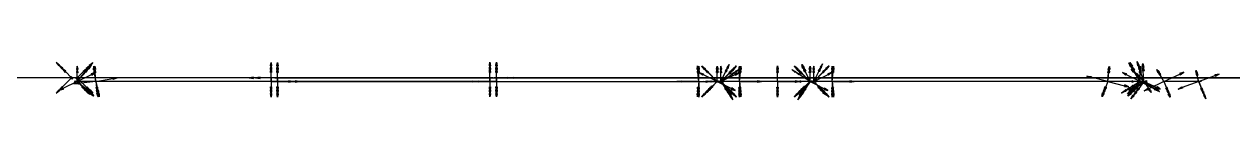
# Model space of a CAD drawing. Header units: millimetres. Extents: x -14319 to -773, y -1376 to 253.
# Drawn here: x -6660 to -5357, y 64 to 110 of the extents above; entities that cross this region are included whole.
import ezdxf

# ---------------------------------------------------------------- set-up
doc = ezdxf.new("R2010")
doc.units = ezdxf.units.MM
for name, color, linetype in [('AutoDetect_107_2', 1, 'Continuous'), ('AutoDetect_109_0', 1, 'Continuous'), ('AutoDetect_93_4', 1, 'Continuous'), ('PgmDef_115_4', 1, 'Continuous'), ('PgmDef_305_1', 1, 'Continuous'), ('PgmDef_307_3', 1, 'Continuous'), ('PgmDef_308_4', 1, 'Continuous'), ('PgmDef_309_5', 1, 'Continuous'), ('PgmDef_316_1', 1, 'Continuous'), ('PgmDef_317_2', 1, 'Continuous'), ('PgmDef_318_3', 1, 'Continuous'), ('PgmDef_319_4', 1, 'Continuous'), ('PgmDef_324_0', 1, 'Continuous'), ('PgmDef_325_0', 1, 'Continuous'), ('PgmDef_326_0', 1, 'Continuous'), ('PgmDef_327_1', 1, 'Continuous'), ('PgmDef_328_0', 1, 'Continuous'), ('PgmDef_329_1', 1, 'Continuous'), ('PgmDef_330_0', 1, 'Continuous'), ('PgmDef_331_0', 1, 'Continuous'), ('PgmDef_333_0', 1, 'Continuous'), ('PgmDef_335_4', 1, 'Continuous'), ('PgmDef_337_2', 1, 'Continuous'), ('PgmDef_338_0', 1, 'Continuous'), ('PgmDef_339_1', 1, 'Continuous')]:
    doc.layers.add(name, color=color, linetype=linetype)

# ---------------------------------------------------------------- blocks, each defined once
blk = doc.blocks.new('Kontrollpunkt')
at = {"color": 0}
for q in [(0, 6), (8, 0), (0, 0, 4)]:
    blk.add_line((0, 0), q, dxfattribs=at)
for points in [[(0.25, 8, -0.25), (-0.25, 8, -0.25), (-0.25, 8, 0.25), (0, 10, 0), (-0.25, 8, -0.25), (0.25, 8, 0.25), (0, 10, 0), (0.25, 8, -0.25), (0.25, 8, 0.25), (-0.25, 8, 0.25)], [(0.25, 6, -0.25), (-0.25, 6, -0.25), (-0.25, 6, 0.25), (0, 8, 0), (-0.25, 6, -0.25), (0.25, 6, 0.25), (0, 8, 0), (0.25, 6, -0.25), (0.25, 6, 0.25), (-0.25, 6, 0.25)], [(0.25, 0.25, 4), (-0.25, 0.25, 4), (-0.25, -0.25, 4), (0, 0, 6), (-0.25, 0.25, 4), (0.25, -0.25, 4), (0, 0, 6), (0.25, 0.25, 4), (0.25, -0.25, 4), (-0.25, -0.25, 4)], [(0.25, 0.25, 6), (-0.25, 0.25, 6), (-0.25, -0.25, 6), (0, 0, 8), (-0.25, 0.25, 6), (0.25, -0.25, 6), (0, 0, 8), (0.25, 0.25, 6), (0.25, -0.25, 6), (-0.25, -0.25, 6)], [(0.25, 0.25, 8), (-0.25, 0.25, 8), (-0.25, -0.25, 8), (0, 0, 10), (-0.25, 0.25, 8), (0.25, -0.25, 8), (0, 0, 10), (0.25, 0.25, 8), (0.25, -0.25, 8), (-0.25, -0.25, 8)], [(8, 0.25, -0.25), (8, 0.25, 0.25), (8, -0.25, 0.25), (10, 0, 0), (8, 0.25, 0.25), (8, -0.25, -0.25), (10, 0, 0), (8, 0.25, -0.25), (8, -0.25, -0.25), (8, -0.25, 0.25)]]:
    blk.add_polyline3d(points, dxfattribs=at)

msp = doc.modelspace()

# ---------------------------------------------------------------- linework, layer by layer
at = {"layer": 'AutoDetect_107_2', "color": 1}
msp.add_line((-5391.3, 83.9, 2426.1), (-5431.8, 83.9, 2426.1), dxfattribs=at)
at = {"layer": 'AutoDetect_109_0', "color": 1}
msp.add_line((-5391.3, 83.9, 2274.1), (-5431.8, 83.9, 2274.1), dxfattribs=at)
at = {"layer": 'AutoDetect_93_4', "color": 1}
msp.add_line((-5453.3, 83.9, 2400), (-5453.3, 83.9, 2300.2), dxfattribs=at)
at = {"layer": 'PgmDef_115_4', "color": 0}
msp.add_open_spline([(-6609.8, 87.9, 2340.6), (-6609.8, 87.9, 2330.9), (-6609.8, 87.9, 2321.2), (-6609.8, 87.9, 2311.6)], degree=3, dxfattribs=at)
at = {"layer": 'PgmDef_305_1', "color": 1}
msp.add_line((-6390.3, 87.9, 2182.1), (-5299.3, 87.9, 2182.1), dxfattribs=at)
at = {"layer": 'PgmDef_307_3', "color": 1}
msp.add_line((-5457.3, 83.9, 2182.1), (-5809.3, 83.9, 2182.1), dxfattribs=at)
at = {"layer": 'PgmDef_308_4', "color": 1}
msp.add_line((-5813.3, 83.9, 2182.1), (-5909.3, 83.9, 2182.1), dxfattribs=at)
at = {"layer": 'PgmDef_309_5', "color": 1}
msp.add_line((-6390.3, 83.9, 2182.1), (-5913.3, 83.9, 2182.1), dxfattribs=at)
at = {"layer": 'PgmDef_316_1', "color": 1}
msp.add_line((-5813.3, 83.9, 2470.1), (-5909.3, 83.9, 2470.1), dxfattribs=at)
at = {"layer": 'PgmDef_317_2', "color": 1}
msp.add_line((-4732.3, 87.9, 2470.1), (-6154.3, 87.9, 2470.1), dxfattribs=at)
at = {"layer": 'PgmDef_318_3', "color": 1}
msp.add_line((-5457.3, 83.9, 2470.1), (-5809.3, 83.9, 2470.1), dxfattribs=at)
at = {"layer": 'PgmDef_319_4', "color": 1}
msp.add_line((-6154.3, 83.9, 2470.1), (-5913.3, 83.9, 2470.1), dxfattribs=at)
at = {"layer": 'PgmDef_324_0', "color": 1}
msp.add_line((-5457.3, 83.9, 2400.1), (-5457.3, 83.9, 2454.1), dxfattribs=at)
at = {"layer": 'PgmDef_325_0', "color": 1}
msp.add_line((-5457.3, 83.9, 2300.1), (-5457.3, 83.9, 2190.1), dxfattribs=at)
at = {"layer": 'PgmDef_326_0', "color": 1}
msp.add_line((-5809.3, 83.9, 2451.1), (-5809.3, 83.9, 2191.6), dxfattribs=at)
at = {"layer": 'PgmDef_327_1', "color": 1}
msp.add_line((-5813.3, 83.9, 2451.1), (-5813.3, 83.9, 2191.6), dxfattribs=at)
at = {"layer": 'PgmDef_328_0', "color": 1}
msp.add_line((-5909.3, 83.9, 2451.1), (-5909.3, 83.9, 2191.6), dxfattribs=at)
at = {"layer": 'PgmDef_329_1', "color": 1}
msp.add_line((-5913.3, 83.9, 2451.1), (-5913.3, 83.9, 2191.6), dxfattribs=at)
at = {"layer": 'PgmDef_330_0', "color": 1}
msp.add_line((-6155.3, 83.9, 2470.1), (-6603.3, 83.9, 2470.1), dxfattribs=at)
at = {"layer": 'PgmDef_331_0', "color": 1}
msp.add_line((-6155.3, 87.9, 2470.1), (-7597.3, 87.9, 2470.1), dxfattribs=at)
at = {"layer": 'PgmDef_333_0', "color": 1}
msp.add_line((-6391.3, 83.9, 2182.1), (-6603.3, 83.9, 2182.1), dxfattribs=at)
at = {"layer": 'PgmDef_335_4', "color": 1}
msp.add_line((-6391.3, 87.9, 2182.1), (-9351.3, 87.9, 2182.1), dxfattribs=at)
at = {"layer": 'PgmDef_337_2', "color": 1}
msp.add_line((-6603.3, 83.9, 2451.6), (-6603.3, 83.9, 2200.6), dxfattribs=at)
at = {"layer": 'PgmDef_338_0', "color": 1}
for p, q in [((-6603.3, 87.9, 2451.6), (-6603.3, 87.9, 2341.7)), ((-6603.3, 87.9, 2341.7), (-6603.3, 87.9, 2309.6)), ((-6603.3, 87.9, 2309.6), (-6603.3, 87.9, 2200.6))]:
    msp.add_line(p, q, dxfattribs=at)
at = {"layer": 'PgmDef_339_1', "color": 1}
for p, q in [((-6609.3, 87.9, 2451.6), (-6609.3, 87.9, 2341.7)), ((-6609.3, 87.9, 2341.7), (-6609.3, 87.9, 2309.6)), ((-6609.3, 87.9, 2309.6), (-6609.3, 87.9, 2200.6))]:
    msp.add_line(p, q, dxfattribs=at)

# ---------------------------------------------------------------- block references
at = {"layer": 'AutoDetect_107_2', "color": 3, "extrusion": (0.29036, -0.719483, -0.630901), "xscale": 2.362426629514812, "yscale": 2.362426629514812, "zscale": 2.362426629514812, "rotation": 174.4780271391822}
msp.add_blockref('Kontrollpunkt', (-5005.6, 550.7, -3168.2), dxfattribs=at)
at = {"layer": 'AutoDetect_107_2', "color": 3, "extrusion": (0.325568, -0.792544, -0.515635), "xscale": 2.362426629514812, "yscale": 2.362426629514812, "zscale": 2.362426629514812, "rotation": 184.261745721128}
msp.add_blockref('Kontrollpunkt', (-4957.8, 981.7, -3073.7), dxfattribs=at)
at = {"layer": 'AutoDetect_109_0', "color": 3, "extrusion": (0.290645, -0.719521, 0.630726), "xscale": 2.362426629514812, "yscale": 2.362426629514812, "zscale": 2.362426629514812, "rotation": 4.93374695246367}
msp.add_blockref('Kontrollpunkt', (-5005, 3096.9, -204.8), dxfattribs=at)
at = {"layer": 'AutoDetect_109_0', "color": 3, "extrusion": (0.325568, -0.792328, 0.515967), "xscale": 2.362426629514812, "yscale": 2.362426629514812, "zscale": 2.362426629514812, "rotation": 355.0474477568893}
msp.add_blockref('Kontrollpunkt', (-4957.6, 3045.9, -649.4), dxfattribs=at)
at = {"layer": 'AutoDetect_93_4', "color": 3, "extrusion": (-0.690914, -0.414402, -0.592375), "xscale": 2.362426629514812, "yscale": 2.362426629514812, "zscale": 2.362426629514812, "rotation": 109.5601087459521}
msp.add_blockref('Kontrollpunkt', (-2876.9, 4678.3, 2311.3), dxfattribs=at)
at = {"layer": 'AutoDetect_93_4', "color": 3, "extrusion": (-0.743404, -0.660447, -0.105637), "xscale": 2.362426629514812, "yscale": 2.362426629514812, "zscale": 2.362426629514812, "rotation": 54.0194435086951}
msp.add_blockref('Kontrollpunkt', (-3684.6, 2776.5, 3748.7), dxfattribs=at)
at = {"layer": 'AutoDetect_93_4', "color": 3, "extrusion": (-0.662491, -0.458473, 0.592375), "xscale": 2.362426629514812, "yscale": 2.362426629514812, "zscale": 2.362426629514812, "rotation": 44.52098548004049}
msp.add_blockref('Kontrollpunkt', (-3172.3, -774.9, 4936.8), dxfattribs=at)
at = {"layer": 'AutoDetect_93_4', "color": 3, "extrusion": (-0.595038, -0.795572, 0.113996), "xscale": 2.362426629514812, "yscale": 2.362426629514812, "zscale": 2.362426629514812, "rotation": 33.28049917259126}
msp.add_blockref('Kontrollpunkt', (-4417.2, 1940.4, 3442.6), dxfattribs=at)
at = {"layer": 'PgmDef_305_1', "color": 3, "extrusion": (8.39231e-14, 0.707107, 0.707107), "xscale": 2.362426629514812, "yscale": 2.362426629514812, "zscale": 2.362426629514812}
msp.add_blockref('Kontrollpunkt', (6387.3, 1480.8, 1605.1), dxfattribs=at)
at = {"layer": 'PgmDef_307_3', "color": 3, "extrusion": (0.575779, -0.578134, 0.578134), "xscale": 2.362426629514812, "yscale": 2.362426629514812, "zscale": 2.362426629514812, "rotation": 330.0675826412238}
msp.add_blockref('Kontrollpunkt', (-4056.9, 4184.8, -2131.9), dxfattribs=at)
at = {"layer": 'PgmDef_307_3', "color": 3, "extrusion": (-5.82733e-14, -0.707107, 0.707107), "xscale": 2.362426629514812, "yscale": 2.362426629514812, "zscale": 2.362426629514812}
msp.add_blockref('Kontrollpunkt', (-5789.3, 1602.3, 1483.6), dxfattribs=at)
at = {"layer": 'PgmDef_307_3', "color": 3, "extrusion": (-0.270438, -0.680758, 0.680758), "xscale": 2.362426629514812, "yscale": 2.362426629514812, "zscale": 2.362426629514812, "rotation": 11.26595656264686}
msp.add_blockref('Kontrollpunkt', (-5135.3, 271.1, 2913.6), dxfattribs=at)
at = {"layer": 'PgmDef_307_3', "color": 3, "extrusion": (-0.575779, -0.578134, 0.578134), "xscale": 2.362426629514812, "yscale": 2.362426629514812, "zscale": 2.362426629514812, "rotation": 29.93241735879275}
msp.add_blockref('Kontrollpunkt', (-3926, -411.6, 4355.2), dxfattribs=at)
at = {"layer": 'PgmDef_308_4', "color": 3, "extrusion": (0.575779, -0.578134, 0.578134), "xscale": 2.362426629514812, "yscale": 2.362426629514812, "zscale": 2.362426629514812, "rotation": 330.0675826412238}
msp.add_blockref('Kontrollpunkt', (-4127.8, 4225.6, -2189.4), dxfattribs=at)
at = {"layer": 'PgmDef_308_4', "color": 3, "extrusion": (-5.82733e-14, -0.707107, 0.707107), "xscale": 2.362426629514812, "yscale": 2.362426629514812, "zscale": 2.362426629514812}
for p in [(-5889.3, 1602.3, 1483.6), (-5848.3, 1602.3, 1483.6)]:
    msp.add_blockref('Kontrollpunkt', p, dxfattribs=at)
at = {"layer": 'PgmDef_308_4', "color": 3, "extrusion": (-0.575779, -0.578134, 0.578134), "xscale": 2.362426629514812, "yscale": 2.362426629514812, "zscale": 2.362426629514812, "rotation": 29.93241735879267}
msp.add_blockref('Kontrollpunkt', (-4178.2, -556.8, 4560.2), dxfattribs=at)
at = {"layer": 'PgmDef_309_5', "color": 3, "extrusion": (-5.82733e-14, -0.707107, 0.707107), "xscale": 2.362426629514812, "yscale": 2.362426629514812, "zscale": 2.362426629514812}
for p in [(-6387.3, 1602.3, 1483.6), (-5933.3, 1602.3, 1483.6)]:
    msp.add_blockref('Kontrollpunkt', p, dxfattribs=at)
at = {"layer": 'PgmDef_309_5', "color": 3, "extrusion": (-0.575779, -0.578134, 0.578134), "xscale": 2.362426629514812, "yscale": 2.362426629514812, "zscale": 2.362426629514812, "rotation": 29.93241735879264}
msp.add_blockref('Kontrollpunkt', (-4249.1, -597.6, 4617.7), dxfattribs=at)
at = {"layer": 'PgmDef_316_1', "color": 3, "extrusion": (0.480159, -0.620261, -0.620261), "xscale": 2.362426629514812, "yscale": 2.362426629514812, "zscale": 2.362426629514812, "rotation": 231.2968587156623}
msp.add_blockref('Kontrollpunkt', (-4621.4, -347.3, -4421.5), dxfattribs=at)
at = {"layer": 'PgmDef_316_1', "color": 3, "extrusion": (0.060571, -0.705808, -0.705808), "xscale": 2.362426629514812, "yscale": 2.362426629514812, "zscale": 2.362426629514812, "rotation": 186.932481483416}
msp.add_blockref('Kontrollpunkt', (-5860.5, 1335.4, -2159.4), dxfattribs=at)
at = {"layer": 'PgmDef_316_1', "color": 3, "extrusion": (-1.20345e-13, -0.707107, -0.707107), "xscale": 2.362426629514812, "yscale": 2.362426629514812, "zscale": 2.362426629514812, "rotation": 180}
msp.add_blockref('Kontrollpunkt', (-5848.3, 1687.2, -1806), dxfattribs=at)
at = {"layer": 'PgmDef_316_1', "color": 3, "extrusion": (-0.480159, -0.620261, -0.620261), "xscale": 2.362426629514812, "yscale": 2.362426629514812, "zscale": 2.362426629514812, "rotation": 128.7031556345937}
msp.add_blockref('Kontrollpunkt', (-4648.2, 4103.6, 1207.2), dxfattribs=at)
at = {"layer": 'PgmDef_317_2', "color": 3, "extrusion": (3.52854e-14, 0.707107, -0.707107), "xscale": 2.362426629514812, "yscale": 2.362426629514812, "zscale": 2.362426629514812, "rotation": 180}
msp.add_blockref('Kontrollpunkt', (6151.3, 1808.8, -1684.4), dxfattribs=at)
at = {"layer": 'PgmDef_318_3', "color": 3, "extrusion": (-0.261655, -0.682472, -0.682472), "xscale": 2.362426629514812, "yscale": 2.362426629514812, "zscale": 2.362426629514812, "rotation": 169.6740251648}
msp.add_blockref('Kontrollpunkt', (-5158.3, 3093.7, -306), dxfattribs=at)
at = {"layer": 'PgmDef_318_3', "color": 3, "extrusion": (-0.575779, -0.578134, -0.578134), "xscale": 2.362426629514812, "yscale": 2.362426629514812, "zscale": 2.362426629514812, "rotation": 150.0675826412177}
msp.add_blockref('Kontrollpunkt', (-3926, 4207.4, 1665.6), dxfattribs=at)
at = {"layer": 'PgmDef_318_3', "color": 3, "extrusion": (0.534694, -0.597538, -0.597538), "xscale": 2.362426629514812, "yscale": 2.362426629514812, "zscale": 2.362426629514812, "rotation": 236.2663029661939}
msp.add_blockref('Kontrollpunkt', (-4273.1, -371.5, -4632.3), dxfattribs=at)
at = {"layer": 'PgmDef_318_3', "color": 3, "extrusion": (0.060571, -0.705808, -0.705808), "xscale": 2.362426629514812, "yscale": 2.362426629514812, "zscale": 2.362426629514812, "rotation": 186.9324814834087}
msp.add_blockref('Kontrollpunkt', (-5760.9, 1341.4, -2153.3), dxfattribs=at)
at = {"layer": 'PgmDef_319_4', "color": 3, "extrusion": (-0.575779, -0.578134, -0.578134), "xscale": 2.362426629514812, "yscale": 2.362426629514812, "zscale": 2.362426629514812, "rotation": 150.0675826412154}
msp.add_blockref('Kontrollpunkt', (-4249.1, 4393.5, 1928.2), dxfattribs=at)
at = {"layer": 'PgmDef_319_4', "color": 3, "extrusion": (-1.20345e-13, -0.707107, -0.707107), "xscale": 2.362426629514812, "yscale": 2.362426629514812, "zscale": 2.362426629514812, "rotation": 180}
msp.add_blockref('Kontrollpunkt', (-6151.3, 1687.2, -1806), dxfattribs=at)
at = {"layer": 'PgmDef_319_4', "color": 3, "extrusion": (-0.060571, -0.705808, -0.705808), "xscale": 2.362426629514812, "yscale": 2.362426629514812, "zscale": 2.362426629514812, "rotation": 173.0675491939178}
msp.add_blockref('Kontrollpunkt', (-5918.7, 2048.8, -1443.3), dxfattribs=at)
at = {"layer": 'PgmDef_324_0', "color": 3, "extrusion": (-0.851467, -0.524409, 1.40934e-14), "xscale": 2.362426629514812, "yscale": 2.362426629514812, "zscale": 2.362426629514812, "rotation": 90.00000000000001}
msp.add_blockref('Kontrollpunkt', (-2933.3, 2403.1, 4602.7), dxfattribs=at)
at = {"layer": 'PgmDef_324_0', "color": 3, "extrusion": (-0.851475, -0.524395, 1.40943e-14), "xscale": 2.362426629514812, "yscale": 2.362426629514812, "zscale": 2.362426629514812, "rotation": 90.00000000000001}
msp.add_blockref('Kontrollpunkt', (-2933.2, 2434.1, 4602.7), dxfattribs=at)
at = {"layer": 'PgmDef_324_0', "color": 3, "extrusion": (-0.847113, -0.521335, -0.102999), "xscale": 2.362426629514812, "yscale": 2.362426629514812, "zscale": 2.362426629514812, "rotation": 93.62702333027231}
msp.add_blockref('Kontrollpunkt', (-2931.8, 2915.2, 4326.4), dxfattribs=at)
at = {"layer": 'PgmDef_325_0', "color": 3, "extrusion": (-0.818936, -0.501932, 0.278223), "xscale": 2.362426629514812, "yscale": 2.362426629514812, "zscale": 2.362426629514812, "rotation": 80.32271966502715}
msp.add_blockref('Kontrollpunkt', (-2923.3, 821.3, 5036.4), dxfattribs=at)
at = {"layer": 'PgmDef_325_0', "color": 3, "extrusion": (-0.851674, -0.524072, 4.56512e-15), "xscale": 2.362426629514812, "yscale": 2.362426629514812, "zscale": 2.362426629514812, "rotation": 89.99999999999997}
msp.add_blockref('Kontrollpunkt', (-2931.5, 2297.1, 4603.8), dxfattribs=at)
at = {"layer": 'PgmDef_325_0', "color": 3, "extrusion": (-0.851702, -0.524026, 4.56587e-15), "xscale": 2.362426629514812, "yscale": 2.362426629514812, "zscale": 2.362426629514812, "rotation": 89.99999999999997}
msp.add_blockref('Kontrollpunkt', (-2931.2, 2210.1, 4604), dxfattribs=at)
at = {"layer": 'PgmDef_326_0', "color": 3, "extrusion": (0.705229, -0.705229, -0.07282), "xscale": 2.362426629514812, "yscale": 2.362426629514812, "zscale": 2.362426629514812, "rotation": 265.8350755160481}
msp.add_blockref('Kontrollpunkt', (-4048.4, 2141.1, -4334.6), dxfattribs=at)
at = {"layer": 'PgmDef_326_0', "color": 3, "extrusion": (0.707107, -0.707107, -9.57898e-15), "xscale": 2.362426629514812, "yscale": 2.362426629514812, "zscale": 2.362426629514812, "rotation": 269.9999999999994}
for p in [(-4048.4, 2416.1, -4167.1), (-4048.4, 2211.6, -4167.1)]:
    msp.add_blockref('Kontrollpunkt', p, dxfattribs=at)
at = {"layer": 'PgmDef_326_0', "color": 3, "extrusion": (0.70468, -0.70468, 0.082785), "xscale": 2.362426629514812, "yscale": 2.362426629514812, "zscale": 2.362426629514812, "rotation": 274.7324171495173}
msp.add_blockref('Kontrollpunkt', (-4048.4, 2529, -3971.4), dxfattribs=at)
at = {"layer": 'PgmDef_327_1', "color": 3, "extrusion": (-0.524132, -0.777264, -0.348061), "xscale": 2.362426629514813, "yscale": 2.362426629514813, "zscale": 2.362426629514813, "rotation": 117.3009021436917}
msp.add_blockref('Kontrollpunkt', (-4866.8, 3404.8, 2128.6), dxfattribs=at)
at = {"layer": 'PgmDef_327_1', "color": 3, "extrusion": (-0.548154, -0.836377, -6.93777e-15), "xscale": 2.362426629514812, "yscale": 2.362426629514812, "zscale": 2.362426629514812, "rotation": 90.0000000000005}
msp.add_blockref('Kontrollpunkt', (-4908.1, 2416.1, 3116.4), dxfattribs=at)
at = {"layer": 'PgmDef_327_1', "color": 3, "extrusion": (-0.707107, -0.707107, -7.86037e-15), "xscale": 2.362426629514812, "yscale": 2.362426629514812, "zscale": 2.362426629514812, "rotation": 90.00000000000045}
msp.add_blockref('Kontrollpunkt', (-4170, 2211.6, 4051.3), dxfattribs=at)
at = {"layer": 'PgmDef_327_1', "color": 3, "extrusion": (-0.70468, -0.70468, 0.082784), "xscale": 2.362426629514812, "yscale": 2.362426629514812, "zscale": 2.362426629514812, "rotation": 85.26759471360651}
msp.add_blockref('Kontrollpunkt', (-4170, 1848.7, 4218.8), dxfattribs=at)
at = {"layer": 'PgmDef_328_0', "color": 3, "extrusion": (0.524134, -0.777263, -0.348061), "xscale": 2.362426629514812, "yscale": 2.362426629514812, "zscale": 2.362426629514812, "rotation": 242.699228296695}
msp.add_blockref('Kontrollpunkt', (-4852.5, 1123.6, -4015.6), dxfattribs=at)
at = {"layer": 'PgmDef_328_0', "color": 3, "extrusion": (0.707107, -0.707107, -1.10172e-14), "xscale": 2.362426629514812, "yscale": 2.362426629514812, "zscale": 2.362426629514812, "rotation": 269.9999999999994}
msp.add_blockref('Kontrollpunkt', (-4119.1, 2211.6, -4237.8), dxfattribs=at)
at = {"layer": 'PgmDef_328_0', "color": 3, "extrusion": (0.548154, -0.836377, -1.3564e-14), "xscale": 2.362426629514812, "yscale": 2.362426629514812, "zscale": 2.362426629514812, "rotation": 269.9999999999992}
msp.add_blockref('Kontrollpunkt', (-4896.4, 2416.1, -3309.4), dxfattribs=at)
at = {"layer": 'PgmDef_328_0', "color": 3, "extrusion": (0.70468, -0.70468, 0.082784), "xscale": 2.362426629514812, "yscale": 2.362426629514812, "zscale": 2.362426629514812, "rotation": 274.7324052859633}
msp.add_blockref('Kontrollpunkt', (-4119.1, 2534.9, -4041.9), dxfattribs=at)
at = {"layer": 'PgmDef_329_1', "color": 3, "extrusion": (-0.705229, -0.705229, -0.07282), "xscale": 2.362426629514812, "yscale": 2.362426629514812, "zscale": 2.362426629514812, "rotation": 94.16492379366868}
msp.add_blockref('Kontrollpunkt', (-4240.7, 2744.7, 3932.5), dxfattribs=at)
at = {"layer": 'PgmDef_329_1', "color": 3, "extrusion": (-0.707107, -0.707107, -6.4221e-15), "xscale": 2.362426629514812, "yscale": 2.362426629514812, "zscale": 2.362426629514812, "rotation": 90.00000000000037}
for p in [(-4240.7, 2416.1, 4122), (-4240.7, 2211.6, 4122)]:
    msp.add_blockref('Kontrollpunkt', p, dxfattribs=at)
at = {"layer": 'PgmDef_329_1', "color": 3, "extrusion": (-0.70468, -0.70468, 0.082785), "xscale": 2.362426629514812, "yscale": 2.362426629514812, "zscale": 2.362426629514812, "rotation": 85.26758331398901}
msp.add_blockref('Kontrollpunkt', (-4240.7, 1842.8, 4289.2), dxfattribs=at)
at = {"layer": 'PgmDef_330_0', "color": 3, "extrusion": (0.575779, -0.578134, -0.578134), "xscale": 2.362426629514812, "yscale": 2.362426629514812, "zscale": 2.362426629514812, "rotation": 209.9324173587757}
msp.add_blockref('Kontrollpunkt', (-4619.5, -712.9, -5278.6), dxfattribs=at)
at = {"layer": 'PgmDef_330_0', "color": 3, "extrusion": (0.105163, -0.703186, -0.703186), "xscale": 2.362426629514812, "yscale": 2.362426629514812, "zscale": 2.362426629514812, "rotation": 183.6216978457452}
msp.add_blockref('Kontrollpunkt', (-6498.5, 1013.2, -2488.3), dxfattribs=at)
at = {"layer": 'PgmDef_330_0', "color": 3, "extrusion": (-6.60507e-14, -0.707107, -0.707107), "xscale": 2.362426629514812, "yscale": 2.362426629514812, "zscale": 2.362426629514812, "rotation": 180}
msp.add_blockref('Kontrollpunkt', (-6158.3, 1687.2, -1806), dxfattribs=at)
at = {"layer": 'PgmDef_331_0', "color": 3, "extrusion": (1.04583e-13, 0.707107, -0.707107), "xscale": 2.362426629514812, "yscale": 2.362426629514812, "zscale": 2.362426629514812, "rotation": 180}
msp.add_blockref('Kontrollpunkt', (6158.3, 1808.8, -1684.4), dxfattribs=at)
at = {"layer": 'PgmDef_333_0', "color": 3, "extrusion": (0.575779, -0.578134, 0.578134), "xscale": 2.362426629514812, "yscale": 2.362426629514812, "zscale": 2.362426629514812, "rotation": 330.0675826412067}
msp.add_blockref('Kontrollpunkt', (-4619.5, 4508.7, -2589), dxfattribs=at)
at = {"layer": 'PgmDef_333_0', "color": 3, "extrusion": (0.155061, -0.698554, 0.698554), "xscale": 2.362426629514812, "yscale": 2.362426629514812, "zscale": 2.362426629514812, "rotation": 356.4981382062641}
msp.add_blockref('Kontrollpunkt', (-6408.7, 2615.2, 444.8), dxfattribs=at)
at = {"layer": 'PgmDef_333_0', "color": 3, "extrusion": (-1.67283e-13, -0.707107, 0.707107), "xscale": 2.362426629514812, "yscale": 2.362426629514812, "zscale": 2.362426629514812}
msp.add_blockref('Kontrollpunkt', (-6394.3, 1602.3, 1483.6), dxfattribs=at)
at = {"layer": 'PgmDef_335_4', "color": 3, "extrusion": (3.65067e-15, 0.707107, 0.707107), "xscale": 2.362426629514812, "yscale": 2.362426629514812, "zscale": 2.362426629514812}
msp.add_blockref('Kontrollpunkt', (6394.3, 1480.8, 1605.1), dxfattribs=at)
at = {"layer": 'PgmDef_337_2', "color": 3, "extrusion": (0.764791, -0.639355, -0.079496), "xscale": 2.362426629514812, "yscale": 2.362426629514812, "zscale": 2.362426629514812, "rotation": 266.1978436652236}
msp.add_blockref('Kontrollpunkt', (-4170.8, 2036.8, -5298.7), dxfattribs=at)
at = {"layer": 'PgmDef_337_2', "color": 3, "extrusion": (0.761927, -0.647663, -5.47813e-16), "xscale": 2.362426629514812, "yscale": 2.362426629514812, "zscale": 2.362426629514812, "rotation": 269.9999999999999}
msp.add_blockref('Kontrollpunkt', (-4212.7, 2220.6, -5085.6), dxfattribs=at)
at = {"layer": 'PgmDef_337_2', "color": 3, "extrusion": (0.757892, -0.65238, -6.43816e-16), "xscale": 2.362426629514812, "yscale": 2.362426629514812, "zscale": 2.362426629514812, "rotation": 269.9999999999999}
msp.add_blockref('Kontrollpunkt', (-4244.2, 2416.6, -5059.3), dxfattribs=at)
at = {"layer": 'PgmDef_337_2', "color": 3, "extrusion": (0.748921, -0.657932, 0.079008), "xscale": 2.362426629514812, "yscale": 2.362426629514812, "zscale": 2.362426629514812, "rotation": 273.9704860207222}
msp.add_blockref('Kontrollpunkt', (-4295.1, 2590, -4826.7), dxfattribs=at)
at = {"layer": 'PgmDef_338_0', "color": 3, "extrusion": (0.706548, 0.706548, 0.039741), "xscale": 2.362426629514812, "yscale": 2.362426629514812, "zscale": 2.362426629514812, "rotation": 89.99999999999925}
msp.add_blockref('Kontrollpunkt', (4731.4, 2381.9, -4515.9), dxfattribs=at)
at = {"layer": 'PgmDef_338_0', "color": 3, "extrusion": (0.706548, 0.706548, -0.039741), "xscale": 2.362426629514812, "yscale": 2.362426629514812, "zscale": 2.362426629514812, "rotation": 89.99999999999925}
msp.add_blockref('Kontrollpunkt', (4731.4, 2266.5, -4700.8), dxfattribs=at)
at = {"layer": 'PgmDef_339_1', "color": 3, "extrusion": (-0.706548, 0.706548, 0.039741), "xscale": 2.362426629514812, "yscale": 2.362426629514812, "zscale": 2.362426629514812, "rotation": 270.0000000000002}
msp.add_blockref('Kontrollpunkt', (4611.3, 2010.6, 4819.4), dxfattribs=at)
at = {"layer": 'PgmDef_339_1', "color": 3, "extrusion": (-0.706548, 0.706548, -0.039741), "xscale": 2.362426629514812, "yscale": 2.362426629514812, "zscale": 2.362426629514812, "rotation": 270.0000000000002}
msp.add_blockref('Kontrollpunkt', (4611.3, 2637.8, 4634.5), dxfattribs=at)

doc.saveas('drawing.dxf')
